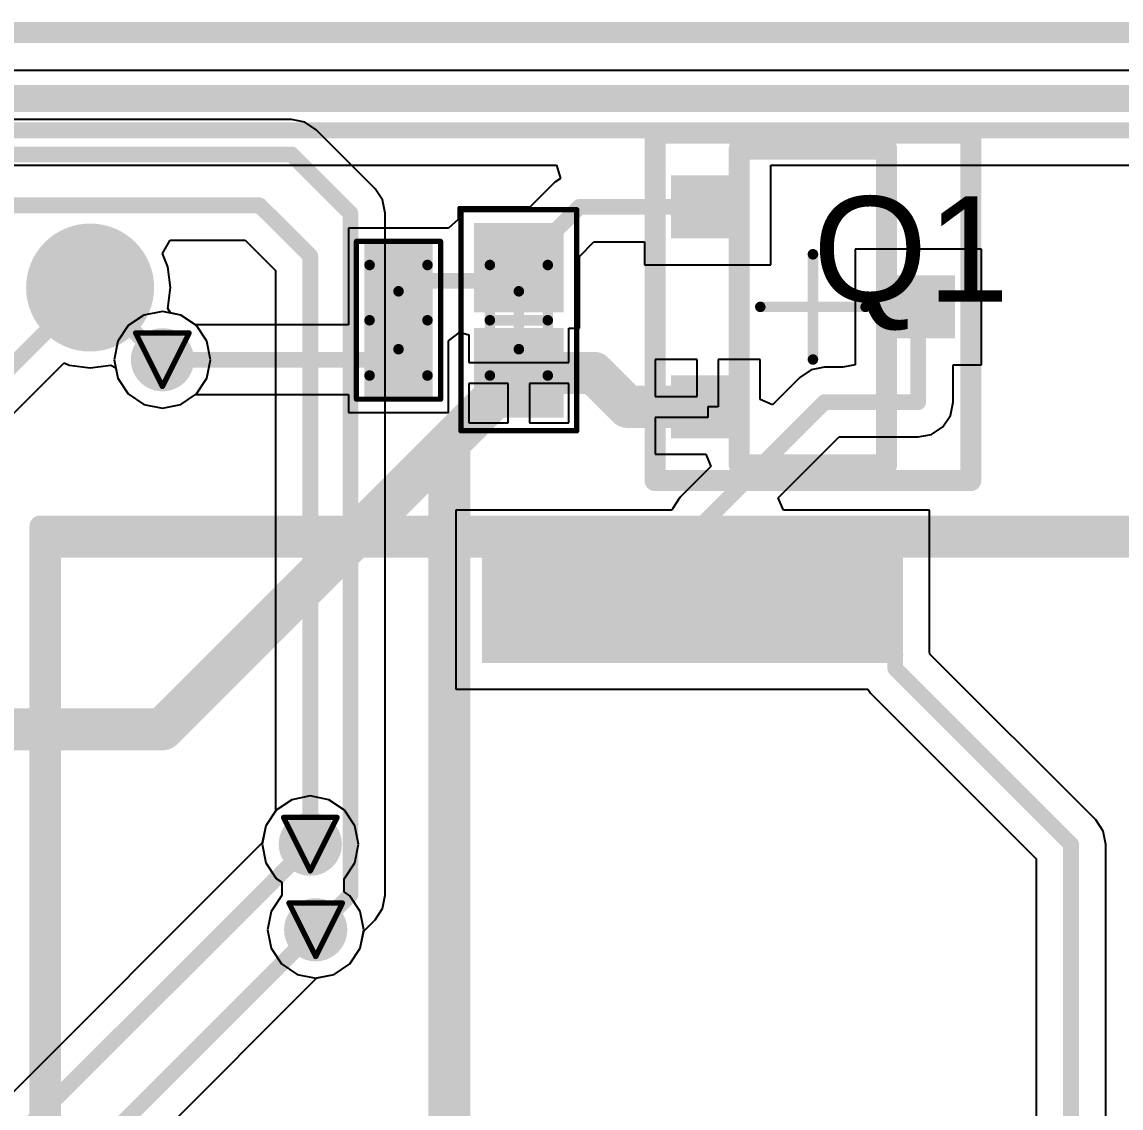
# Model space of a CAD drawing. Header units: millimetres. Extents: x 9.6 to 105, y 7.6 to 66.9.
# Drawn here: x 86.97 to 97.41, y 56.52 to 66.84 of the extents above; entities that cross this region are included whole.
import ezdxf

# ---------------------------------------------------------------- set-up
doc = ezdxf.new("R2010")
doc.units = ezdxf.units.MM
for name, color, linetype in [('BottomLayer', 5, 'Continuous'), ('BottomPaste', 16, 'Continuous'), ('BottomSolder', 6, 'Continuous'), ('DrillDrawing', 1, 'Continuous'), ('KeepOutLayer', 6, 'Continuous'), ('Mechanical13', 56, 'Continuous'), ('Mechanical15', 56, 'Continuous'), ('Mechanical16', 56, 'Continuous'), ('Mechanical2', 216, 'Continuous'), ('Mechanical3', 76, 'Continuous'), ('Mechanical5', 56, 'Continuous'), ('TopLayer', 1, 'Continuous'), ('TopOverlay', 2, 'Continuous'), ('TopPaste', 8, 'Continuous'), ('TopSolder', 216, 'Continuous'), ('ViaHoleLayer', 16, 'Continuous')]:
    doc.layers.add(name, color=color, linetype=linetype)
doc.styles.add('Arial', font='arial.ttf', dxfattribs={"height": 0.2})

msp = doc.modelspace()

# ---------------------------------------------------------------- hatches: boundary and pattern name
at = {"layer": 'BottomLayer'}
h = msp.add_hatch(color=5, dxfattribs=at)
edge = h.paths.add_edge_path()
edge.add_arc((87.621, 64.319), 0.508, 0, 360)
h = msp.add_hatch(color=5, dxfattribs=at)
edge = h.paths.add_edge_path()
edge.add_arc((88.308, 63.633), 0.2, 0, 360)
h = msp.add_hatch(color=5, dxfattribs=at)
edge = h.paths.add_edge_path()
edge.add_arc((89.713, 59.03), 0.2, 0, 360)
h = msp.add_hatch(color=5, dxfattribs=at)
edge = h.paths.add_edge_path()
edge.add_arc((89.764, 58.217), 0.2, 0, 360)
at = {"layer": 'BottomPaste'}
h = msp.add_hatch(color=16, dxfattribs=at)
edge = h.paths.add_edge_path()
edge.add_arc((87.621, 64.319), 0.458, 0, 360)
at = {"layer": 'BottomSolder'}
h = msp.add_hatch(color=6, dxfattribs=at)
edge = h.paths.add_edge_path()
edge.add_arc((87.621, 64.319), 0.608, 0, 360)
h = msp.add_hatch(color=6, dxfattribs=at)
edge = h.paths.add_edge_path()
edge.add_arc((88.308, 63.633), 0.3, 0, 360)
h = msp.add_hatch(color=6, dxfattribs=at)
edge = h.paths.add_edge_path()
edge.add_arc((89.713, 59.03), 0.3, 0, 360)
h = msp.add_hatch(color=6, dxfattribs=at)
edge = h.paths.add_edge_path()
edge.add_arc((89.764, 58.217), 0.3, 0, 360)
at = {"layer": 'TopLayer'}
for points in [[(93.138, 65.385), (93.838, 65.385), (93.838, 64.785), (93.138, 64.785)], [(92.019, 64.183), (91.369, 64.183), (91.369, 64.833), (92.019, 64.833)], [(90.776, 64.133), (90.326, 64.133), (90.326, 64.633), (90.776, 64.633)], [(95.138, 64.435), (95.838, 64.435), (95.838, 63.835), (95.138, 63.835)], [(90.776, 63.383), (90.326, 63.383), (90.326, 63.883), (90.776, 63.883)], [(92.019, 63.183), (91.369, 63.183), (91.369, 63.833), (92.019, 63.833)], [(93.138, 63.485), (93.838, 63.485), (93.838, 62.885), (93.138, 62.885)], [(95.345, 61.953), (95.345, 60.753), (91.345, 60.753), (91.345, 61.953)]]:
    msp.add_hatch(color=1, dxfattribs=at).paths.add_polyline_path(points)
h = msp.add_hatch(color=1, dxfattribs=at)
edge = h.paths.add_edge_path()
edge.add_arc((88.308, 63.633), 0.2, 0, 360)
h = msp.add_hatch(color=1, dxfattribs=at)
edge = h.paths.add_edge_path()
edge.add_arc((89.713, 59.03), 0.2, 0, 360)
h = msp.add_hatch(color=1, dxfattribs=at)
edge = h.paths.add_edge_path()
edge.add_arc((89.764, 58.217), 0.2, 0, 360)
at = {"layer": 'TopPaste'}
for points in [[(93.188, 64.833), (93.788, 64.833), (93.788, 65.333), (93.188, 65.333)], [(91.969, 64.233), (91.419, 64.233), (91.419, 64.783), (91.969, 64.783)], [(90.726, 64.183), (90.376, 64.183), (90.376, 64.583), (90.726, 64.583)], [(95.188, 63.883), (95.788, 63.883), (95.788, 64.383), (95.188, 64.383)], [(90.726, 63.433), (90.376, 63.433), (90.376, 63.833), (90.726, 63.833)], [(91.969, 63.233), (91.419, 63.233), (91.419, 63.783), (91.969, 63.783)], [(93.188, 62.933), (93.788, 62.933), (93.788, 63.433), (93.188, 63.433)], [(95.345, 61.953), (95.345, 60.753), (91.345, 60.753), (91.345, 61.953)]]:
    msp.add_hatch(color=8, dxfattribs=at).paths.add_polyline_path(points)
at = {"layer": 'TopSolder'}
for points in [[(93.138, 65.385), (93.838, 65.385), (93.838, 64.785), (93.138, 64.785)], [(92.119, 64.083), (91.269, 64.083), (91.269, 64.933), (92.119, 64.933)], [(90.876, 64.033), (90.226, 64.033), (90.226, 64.733), (90.876, 64.733)], [(95.138, 64.435), (95.838, 64.435), (95.838, 63.835), (95.138, 63.835)], [(90.876, 63.283), (90.226, 63.283), (90.226, 63.983), (90.876, 63.983)], [(92.119, 63.083), (91.269, 63.083), (91.269, 63.933), (92.119, 63.933)], [(93.138, 63.485), (93.838, 63.485), (93.838, 62.885), (93.138, 62.885)], [(95.345, 61.953), (95.345, 60.753), (91.345, 60.753), (91.345, 61.953)]]:
    msp.add_hatch(color=216, dxfattribs=at).paths.add_polyline_path(points)
h = msp.add_hatch(color=216, dxfattribs=at)
edge = h.paths.add_edge_path()
edge.add_arc((88.308, 63.633), 0.3, 0, 360)
h = msp.add_hatch(color=216, dxfattribs=at)
edge = h.paths.add_edge_path()
edge.add_arc((89.713, 59.03), 0.3, 0, 360)
h = msp.add_hatch(color=216, dxfattribs=at)
edge = h.paths.add_edge_path()
edge.add_arc((89.764, 58.217), 0.3, 0, 360)
at = {"layer": 'ViaHoleLayer'}
h = msp.add_hatch(color=16, dxfattribs=at)
edge = h.paths.add_edge_path()
edge.add_arc((88.308, 63.633), 0.1, 0, 360)
h = msp.add_hatch(color=16, dxfattribs=at)
edge = h.paths.add_edge_path()
edge.add_arc((89.713, 59.03), 0.1, 0, 360)
h = msp.add_hatch(color=16, dxfattribs=at)
edge = h.paths.add_edge_path()
edge.add_arc((89.764, 58.217), 0.1, 0, 360)

# ---------------------------------------------------------------- linework, layer by layer
at = {"layer": 'BottomLayer'}
for p, q in [((13.302, 66.385), (98.982, 66.385)), ((89.535, 65.914), (63.805, 65.914)), ((89.662, 65.889), (89.535, 65.914)), ((89.769, 65.817), (89.662, 65.889)), ((90.328, 65.258), (89.769, 65.817)), ((90.4, 65.151), (90.328, 65.258)), ((90.425, 65.024), (90.4, 65.151)), ((90.425, 58.547), (90.425, 65.024)), ((88.308, 64.642), (88.382, 64.769)), ((88.382, 64.769), (89.093, 64.769)), ((89.093, 64.769), (89.381, 64.48)), ((88.36, 64.517), (88.308, 64.642)), ((88.386, 64.319), (88.36, 64.517)), ((89.381, 64.48), (89.381, 59.344)), ((88.36, 64.121), (88.386, 64.319)), ((88.384, 64.077), (88.36, 64.121)), ((88.483, 64.057), (88.384, 64.077)), ((88.632, 63.957), (88.483, 64.057)), ((88.731, 63.809), (88.632, 63.957)), ((88.766, 63.633), (88.731, 63.809)), ((82.922, 59.151), (87.373, 63.602)), ((87.373, 63.602), (87.423, 63.581)), ((88.731, 63.457), (88.766, 63.633)), ((87.423, 63.581), (87.621, 63.555)), ((87.621, 63.555), (87.819, 63.581)), ((87.819, 63.581), (87.864, 63.557)), ((87.864, 63.557), (87.884, 63.457)), ((87.884, 63.457), (87.983, 63.309)), ((88.632, 63.309), (88.731, 63.457)), ((87.983, 63.309), (88.132, 63.209)), ((88.483, 63.209), (88.632, 63.309)), ((88.132, 63.209), (88.308, 63.174)), ((88.308, 63.174), (88.483, 63.209)), ((89.381, 59.344), (89.289, 59.205)), ((89.289, 59.205), (89.254, 59.03)), ((89.254, 59.03), (89.289, 58.854)), ((89.289, 58.854), (89.388, 58.705)), ((89.388, 58.705), (89.441, 58.67)), ((89.441, 58.67), (89.441, 58.543)), ((89.439, 58.541), (89.34, 58.392)), ((89.441, 58.543), (89.439, 58.541)), ((90.4, 58.42), (90.425, 58.547)), ((89.34, 58.392), (89.305, 58.217)), ((90.328, 58.313), (90.4, 58.42)), ((90.22, 58.205), (90.328, 58.313)), ((89.305, 58.217), (89.34, 58.041)), ((90.187, 58.041), (90.22, 58.205)), ((89.34, 58.041), (89.439, 57.892)), ((90.088, 57.892), (90.187, 58.041)), ((89.439, 57.892), (89.588, 57.793)), ((89.939, 57.793), (90.088, 57.892)), ((89.588, 57.793), (89.764, 57.758)), ((89.764, 57.758), (89.939, 57.793))]:
    msp.add_line(p, q, dxfattribs=at)
at = {"layer": 'BottomLayer', "const_width": 0.15}
for points in [[(63.805, 65.583), (89.535, 65.583)], [(89.535, 65.583), (90.094, 65.024)], [(65.227, 65.1), (89.23, 65.1)], [(89.23, 65.1), (89.713, 64.618)], [(90.094, 58.547), (90.094, 65.024)], [(89.713, 59.03), (89.713, 64.618)], [(82.687, 59.385), (87.621, 64.319)], [(87.621, 64.319), (88.308, 63.633)], [(89.764, 58.217), (90.094, 58.547)]]:
    msp.add_lwpolyline(points, dxfattribs=at)
at = {"layer": 'BottomLayer', "const_width": 0.075}
for points in [[(89.497, 65.583, 1), (89.573, 65.583, 1)], [(89.497, 65.583, 1), (89.573, 65.583, 1)], [(89.193, 65.1, 1), (89.268, 65.1, 1)], [(89.193, 65.1, 1), (89.268, 65.1, 1)], [(90.056, 65.024, 1), (90.131, 65.024, 1)], [(90.056, 65.024, 1), (90.131, 65.024, 1)], [(89.675, 64.618, 1), (89.75, 64.618, 1)], [(89.675, 64.618, 1), (89.75, 64.618, 1)], [(87.584, 64.319, 1), (87.659, 64.319, 1)], [(87.584, 64.319, 1), (87.659, 64.319, 1)], [(88.27, 63.633, 1), (88.345, 63.633, 1)], [(89.675, 59.03, 1), (89.75, 59.03, 1)], [(90.056, 58.547, 1), (90.131, 58.547, 1)], [(90.056, 58.547, 1), (90.131, 58.547, 1)], [(89.726, 58.217, 1), (89.801, 58.217, 1)]]:
    msp.add_lwpolyline(points, format="xyb", close=True, dxfattribs=at)
at = {"layer": 'DrillDrawing', "const_width": 0.0508}
for points in [[(88.054, 63.887), (88.562, 63.887)], [(88.054, 63.887), (88.308, 63.379)], [(88.308, 63.379), (88.562, 63.887)], [(89.459, 59.284), (89.967, 59.284)], [(89.459, 59.284), (89.713, 58.776)], [(89.713, 58.776), (89.967, 59.284)], [(89.51, 58.471), (90.018, 58.471)], [(89.51, 58.471), (89.764, 57.963)], [(89.764, 57.963), (90.018, 58.471)]]:
    msp.add_lwpolyline(points, dxfattribs=at)
at = {"layer": 'DrillDrawing', "const_width": 0.0254}
for points in [[(88.041, 63.887, 1), (88.066, 63.887, 1)], [(88.041, 63.887, 1), (88.066, 63.887, 1)], [(88.549, 63.887, 1), (88.574, 63.887, 1)], [(88.549, 63.887, 1), (88.574, 63.887, 1)], [(88.295, 63.379, 1), (88.32, 63.379, 1)], [(88.295, 63.379, 1), (88.32, 63.379, 1)], [(89.446, 59.284, 1), (89.471, 59.284, 1)], [(89.446, 59.284, 1), (89.471, 59.284, 1)], [(89.954, 59.284, 1), (89.98, 59.284, 1)], [(89.954, 59.284, 1), (89.98, 59.284, 1)], [(89.7, 58.776, 1), (89.725, 58.776, 1)], [(89.7, 58.776, 1), (89.725, 58.776, 1)], [(89.497, 58.471, 1), (89.522, 58.471, 1)], [(89.497, 58.471, 1), (89.522, 58.471, 1)], [(90.005, 58.471, 1), (90.03, 58.471, 1)], [(90.005, 58.471, 1), (90.03, 58.471, 1)], [(89.751, 57.963, 1), (89.776, 57.963, 1)], [(89.751, 57.963, 1), (89.776, 57.963, 1)]]:
    msp.add_lwpolyline(points, format="xyb", close=True, dxfattribs=at)
at = {"layer": 'KeepOutLayer', "const_width": 0.2}
msp.add_lwpolyline([(13.277, 66.742), (101.277, 66.742)], dxfattribs=at)
at = {"layer": 'Mechanical13', "const_width": 0.1}
for points in [[(90.276, 63.483), (90.276, 64.533)], [(90.276, 64.533), (90.826, 64.533)], [(90.826, 63.483), (90.826, 64.533)], [(91.419, 63.483), (91.419, 64.533)], [(91.419, 64.533), (91.969, 64.533)], [(91.969, 63.483), (91.969, 64.533)], [(90.276, 63.483), (90.826, 63.483)], [(91.419, 63.483), (91.969, 63.483)]]:
    msp.add_lwpolyline(points, dxfattribs=at)
at = {"layer": 'Mechanical13', "const_width": 0.05}
for points in [[(90.251, 64.533, 1), (90.301, 64.533, 1)], [(90.251, 64.533, 1), (90.301, 64.533, 1)], [(90.801, 64.533, 1), (90.851, 64.533, 1)], [(90.801, 64.533, 1), (90.851, 64.533, 1)], [(91.394, 64.533, 1), (91.444, 64.533, 1)], [(91.394, 64.533, 1), (91.444, 64.533, 1)], [(91.944, 64.533, 1), (91.994, 64.533, 1)], [(91.944, 64.533, 1), (91.994, 64.533, 1)], [(90.251, 63.483, 1), (90.301, 63.483, 1)], [(90.251, 63.483, 1), (90.301, 63.483, 1)], [(90.801, 63.483, 1), (90.851, 63.483, 1)], [(90.801, 63.483, 1), (90.851, 63.483, 1)], [(91.394, 63.483, 1), (91.444, 63.483, 1)], [(91.394, 63.483, 1), (91.444, 63.483, 1)], [(91.944, 63.483, 1), (91.994, 63.483, 1)], [(91.944, 63.483, 1), (91.994, 63.483, 1)]]:
    msp.add_lwpolyline(points, format="xyb", close=True, dxfattribs=at)
at = {"layer": 'Mechanical15'}
for points, const_width in [([(91.144, 62.958), (91.144, 65.058)], 0.05), ([(91.144, 65.058), (92.244, 65.058)], 0.05), ([(92.244, 62.958), (92.244, 65.058)], 0.05), ([(90.151, 63.258), (90.151, 64.758)], 0.05), ([(90.151, 64.758), (90.951, 64.758)], 0.05), ([(90.951, 63.258), (90.951, 64.758)], 0.05), ([(90.551, 63.733), (90.551, 64.283)], 0.1), ([(91.694, 63.733), (91.694, 64.283)], 0.1), ([(90.276, 64.008), (90.826, 64.008)], 0.1), ([(91.419, 64.008), (91.969, 64.008)], 0.1), ([(90.151, 63.258), (90.951, 63.258)], 0.05), ([(91.144, 62.958), (92.244, 62.958)], 0.05)]:
    msp.add_lwpolyline(points, dxfattribs=dict(at, const_width=const_width))
for points, const_width in [([(91.131, 65.058, 1), (91.156, 65.058, 1)], 0.025), ([(91.131, 65.058, 1), (91.156, 65.058, 1)], 0.025), ([(92.232, 65.058, 1), (92.257, 65.058, 1)], 0.025), ([(92.232, 65.058, 1), (92.257, 65.058, 1)], 0.025), ([(90.139, 64.758, 1), (90.164, 64.758, 1)], 0.025), ([(90.139, 64.758, 1), (90.164, 64.758, 1)], 0.025), ([(90.938, 64.758, 1), (90.963, 64.758, 1)], 0.025), ([(90.938, 64.758, 1), (90.963, 64.758, 1)], 0.025), ([(90.526, 64.283, 1), (90.576, 64.283, 1)], 0.05), ([(91.669, 64.283, 1), (91.719, 64.283, 1)], 0.05), ([(90.251, 64.008, 1), (90.301, 64.008, 1)], 0.05), ([(90.801, 64.008, 1), (90.851, 64.008, 1)], 0.05), ([(91.394, 64.008, 1), (91.444, 64.008, 1)], 0.05), ([(91.944, 64.008, 1), (91.994, 64.008, 1)], 0.05), ([(90.526, 63.733, 1), (90.576, 63.733, 1)], 0.05), ([(91.669, 63.733, 1), (91.719, 63.733, 1)], 0.05), ([(90.139, 63.258, 1), (90.164, 63.258, 1)], 0.025), ([(90.139, 63.258, 1), (90.164, 63.258, 1)], 0.025), ([(90.938, 63.258, 1), (90.963, 63.258, 1)], 0.025), ([(90.938, 63.258, 1), (90.963, 63.258, 1)], 0.025), ([(91.131, 62.958, 1), (91.156, 62.958, 1)], 0.025), ([(91.131, 62.958, 1), (91.156, 62.958, 1)], 0.025), ([(92.232, 62.958, 1), (92.257, 62.958, 1)], 0.025), ([(92.232, 62.958, 1), (92.257, 62.958, 1)], 0.025)]:
    msp.add_lwpolyline(points, format="xyb", close=True, dxfattribs=dict(at, const_width=const_width))
at = {"layer": 'Mechanical16', "const_width": 0.1}
for points in [[(94.488, 63.635), (94.488, 64.635)], [(93.988, 64.135), (94.988, 64.135)]]:
    msp.add_lwpolyline(points, dxfattribs=at)
at = {"layer": 'Mechanical16', "const_width": 0.05}
for points in [[(94.463, 64.635, 1), (94.513, 64.635, 1)], [(93.963, 64.135, 1), (94.013, 64.135, 1)], [(94.963, 64.135, 1), (95.013, 64.135, 1)], [(94.463, 63.635, 1), (94.513, 63.635, 1)]]:
    msp.add_lwpolyline(points, format="xyb", close=True, dxfattribs=at)
at = {"layer": 'Mechanical2', "const_width": 0.2}
for points in [[(93.788, 65.635), (95.188, 65.635)], [(93.788, 62.635), (93.788, 65.635)], [(95.188, 62.635), (95.188, 65.635)], [(93.788, 62.635), (95.188, 62.635)], [(87.245, 61.853), (99.445, 61.853)], [(87.245, 49.653), (87.245, 61.853)]]:
    msp.add_lwpolyline(points, dxfattribs=at)
at = {"layer": 'Mechanical2', "const_width": 0.1}
for points in [[(93.738, 65.635, 1), (93.838, 65.635, 1)], [(93.738, 65.635, 1), (93.838, 65.635, 1)], [(95.138, 65.635, 1), (95.238, 65.635, 1)], [(95.138, 65.635, 1), (95.238, 65.635, 1)], [(93.738, 62.635, 1), (93.838, 62.635, 1)], [(93.738, 62.635, 1), (93.838, 62.635, 1)], [(95.138, 62.635, 1), (95.238, 62.635, 1)], [(95.138, 62.635, 1), (95.238, 62.635, 1)], [(87.195, 61.853, 1), (87.295, 61.853, 1)], [(87.195, 61.853, 1), (87.295, 61.853, 1)]]:
    msp.add_lwpolyline(points, format="xyb", close=True, dxfattribs=at)
at = {"layer": 'Mechanical3', "const_width": 0.2}
for points in [[(92.988, 65.785), (95.988, 65.785)], [(92.988, 62.485), (92.988, 65.785)], [(95.988, 62.485), (95.988, 65.785)], [(92.988, 62.485), (95.988, 62.485)], [(87.145, 62.053), (99.545, 62.053)], [(87.145, 49.453), (87.145, 62.053)]]:
    msp.add_lwpolyline(points, dxfattribs=at)
at = {"layer": 'Mechanical3', "const_width": 0.1}
for points in [[(92.938, 65.785, 1), (93.038, 65.785, 1)], [(92.938, 65.785, 1), (93.038, 65.785, 1)], [(95.938, 65.785, 1), (96.038, 65.785, 1)], [(95.938, 65.785, 1), (96.038, 65.785, 1)], [(92.938, 62.485, 1), (93.038, 62.485, 1)], [(92.938, 62.485, 1), (93.038, 62.485, 1)], [(95.938, 62.485, 1), (96.038, 62.485, 1)], [(95.938, 62.485, 1), (96.038, 62.485, 1)], [(87.095, 62.053, 1), (87.195, 62.053, 1)], [(87.095, 62.053, 1), (87.195, 62.053, 1)]]:
    msp.add_lwpolyline(points, format="xyb", close=True, dxfattribs=at)
at = {"layer": 'Mechanical5', "const_width": 0.2}
for points in [[(92.988, 65.785), (95.988, 65.785)], [(92.988, 62.485), (92.988, 65.785)], [(95.988, 62.485), (95.988, 65.785)], [(92.988, 62.485), (95.988, 62.485)], [(87.145, 62.053), (99.545, 62.053)], [(87.145, 49.453), (87.145, 62.053)]]:
    msp.add_lwpolyline(points, dxfattribs=at)
at = {"layer": 'Mechanical5', "const_width": 0.1}
for points in [[(92.938, 65.785, 1), (93.038, 65.785, 1)], [(92.938, 65.785, 1), (93.038, 65.785, 1)], [(95.938, 65.785, 1), (96.038, 65.785, 1)], [(95.938, 65.785, 1), (96.038, 65.785, 1)], [(92.938, 62.485, 1), (93.038, 62.485, 1)], [(92.938, 62.485, 1), (93.038, 62.485, 1)], [(95.938, 62.485, 1), (96.038, 62.485, 1)], [(95.938, 62.485, 1), (96.038, 62.485, 1)], [(87.095, 62.053, 1), (87.195, 62.053, 1)], [(87.095, 62.053, 1), (87.195, 62.053, 1)]]:
    msp.add_lwpolyline(points, format="xyb", close=True, dxfattribs=at)
at = {"layer": 'TopLayer'}
for p, q in [((83.946, 65.482), (92.051, 65.482)), ((92.051, 65.482), (92.089, 65.355)), ((94.088, 64.535), (94.088, 65.482)), ((94.088, 65.482), (98.769, 65.482)), ((92.037, 65.319), (91.8, 65.083)), ((92.089, 65.355), (92.037, 65.319)), ((91.8, 65.083), (91.119, 65.083)), ((91.119, 65.083), (91.119, 64.965)), ((91.119, 64.965), (91.026, 64.883)), ((91.026, 64.883), (90.076, 64.883)), ((90.076, 64.883), (90.076, 63.964)), ((92.269, 64.614), (92.408, 64.754)), ((92.408, 64.754), (92.888, 64.754)), ((92.888, 64.754), (92.888, 64.535)), ((96.088, 64.685), (94.888, 64.685)), ((94.888, 64.685), (94.888, 63.585)), ((96.088, 63.585), (96.088, 64.685)), ((92.269, 63.933), (92.269, 64.614)), ((92.888, 64.535), (94.088, 64.535)), ((88.132, 64.057), (87.983, 63.957)), ((88.308, 64.092), (88.132, 64.057)), ((88.483, 64.057), (88.308, 64.092)), ((88.622, 63.964), (88.483, 64.057)), ((87.983, 63.957), (87.884, 63.809)), ((90.076, 63.964), (88.622, 63.964)), ((92.169, 63.608), (92.169, 63.933)), ((92.169, 63.933), (92.269, 63.933)), ((87.884, 63.809), (87.849, 63.633)), ((91.026, 63.812), (91.134, 63.896)), ((91.026, 63.133), (91.026, 63.812)), ((91.134, 63.896), (91.219, 63.87)), ((91.219, 63.87), (91.219, 63.608)), ((87.849, 63.633), (87.884, 63.457)), ((91.219, 63.608), (91.694, 63.608)), ((91.694, 63.608), (92.169, 63.608)), ((93.388, 63.635), (92.988, 63.635)), ((92.988, 63.635), (92.988, 63.285)), ((93.388, 63.285), (93.388, 63.635)), ((93.988, 63.635), (93.588, 63.635)), ((93.588, 63.635), (93.588, 63.185)), ((93.988, 63.254), (93.988, 63.635)), ((94.472, 63.536), (94.365, 63.464)), ((94.599, 63.561), (94.472, 63.536)), ((94.771, 63.561), (94.599, 63.561)), ((94.888, 63.585), (94.771, 63.561)), ((95.819, 63.23), (95.819, 63.585)), ((95.819, 63.585), (96.088, 63.585)), ((87.884, 63.457), (87.983, 63.309)), ((91.594, 63.408), (91.219, 63.408)), ((91.219, 63.408), (91.219, 63.033)), ((91.594, 63.033), (91.594, 63.408)), ((92.169, 63.408), (91.794, 63.408)), ((91.794, 63.408), (91.794, 63.033)), ((92.169, 63.033), (92.169, 63.408)), ((94.365, 63.464), (94.105, 63.205)), ((87.983, 63.309), (88.132, 63.209)), ((88.483, 63.209), (88.622, 63.302)), ((88.622, 63.302), (90.076, 63.302)), ((90.076, 63.302), (90.076, 63.133)), ((92.988, 63.285), (93.388, 63.285)), ((88.132, 63.209), (88.308, 63.174)), ((88.308, 63.174), (88.483, 63.209)), ((93.588, 63.185), (93.488, 63.185)), ((93.488, 63.185), (93.488, 63.085)), ((94.105, 63.205), (93.988, 63.254)), ((95.794, 63.103), (95.819, 63.23)), ((90.076, 63.133), (91.026, 63.133)), ((93.488, 63.085), (92.988, 63.085)), ((92.988, 63.085), (92.988, 62.735)), ((95.722, 62.996), (95.794, 63.103)), ((91.219, 63.033), (91.594, 63.033)), ((91.794, 63.033), (92.169, 63.033)), ((95.615, 62.924), (95.722, 62.996)), ((94.158, 62.32), (94.736, 62.899)), ((94.736, 62.899), (95.488, 62.899)), ((95.488, 62.899), (95.615, 62.924)), ((92.988, 62.735), (93.469, 62.735)), ((93.469, 62.735), (93.518, 62.618)), ((93.518, 62.618), (93.225, 62.324)), ((93.225, 62.324), (93.153, 62.217)), ((94.207, 62.203), (94.158, 62.32)), ((93.15, 62.203), (91.095, 62.203)), ((91.095, 62.203), (91.095, 60.503)), ((93.153, 62.217), (93.15, 62.203)), ((95.595, 62.203), (94.207, 62.203)), ((95.595, 60.86), (95.595, 62.203)), ((95.6, 60.837), (95.595, 60.86)), ((97.174, 59.262), (95.6, 60.837)), ((91.095, 60.503), (95.009, 60.503)), ((95.009, 60.503), (95.036, 60.464)), ((95.036, 60.464), (96.609, 58.891)), ((89.537, 59.453), (89.388, 59.354)), ((89.713, 59.488), (89.537, 59.453)), ((89.888, 59.453), (89.713, 59.488)), ((90.037, 59.354), (89.888, 59.453)), ((89.388, 59.354), (89.289, 59.205)), ((90.137, 59.205), (90.037, 59.354)), ((89.289, 59.205), (89.256, 59.042)), ((90.172, 59.03), (90.137, 59.205)), ((97.246, 59.155), (97.174, 59.262)), ((97.271, 59.028), (97.246, 59.155)), ((89.256, 59.042), (81.731, 51.517)), ((90.137, 58.854), (90.172, 59.03)), ((97.271, 48.481), (97.271, 59.028)), ((96.609, 58.891), (96.609, 48.481)), ((90.037, 58.705), (90.137, 58.854)), ((90.035, 58.704), (90.037, 58.705)), ((90.035, 58.577), (90.035, 58.704)), ((90.088, 58.541), (90.035, 58.577)), ((90.187, 58.392), (90.088, 58.541)), ((90.222, 58.217), (90.187, 58.392)), ((90.187, 58.041), (90.222, 58.217)), ((90.088, 57.892), (90.187, 58.041)), ((89.939, 57.793), (90.088, 57.892)), ((82.547, 50.532), (89.776, 57.76)), ((89.776, 57.76), (89.939, 57.793))]:
    msp.add_line(p, q, dxfattribs=at)
for points, const_width in [([(82.86, 66.115), (99.334, 66.115)], 0.254), ([(83.809, 65.813), (98.906, 65.813)], 0.15), ([(91.694, 64.508), (92.271, 65.085)], 0.15), ([(92.271, 65.085), (93.488, 65.085)], 0.15), ([(91.569, 64.383), (91.694, 64.508)], 0.15), ([(90.551, 64.383), (91.569, 64.383)], 0.15), ([(95.488, 63.23), (95.488, 64.135)], 0.15), ([(88.308, 63.633), (90.551, 63.633)], 0.15), ([(91.034, 62.848), (91.694, 63.508)], 0.4), ([(91.694, 63.508), (92.405, 63.508)], 0.4), ([(92.405, 63.508), (92.728, 63.185)], 0.4), ([(92.728, 63.185), (93.488, 63.185)], 0.4), ([(93.459, 62.09), (94.599, 63.23)], 0.15), ([(94.599, 63.23), (95.488, 63.23)], 0.15), ([(88.308, 60.122), (91.034, 62.848)], 0.4), ([(91.034, 45.618), (91.034, 62.848)], 0.4), ([(93.459, 61.467), (93.459, 62.09)], 0.15), ([(93.345, 61.353), (93.459, 61.467)], 0.15), ([(93.345, 61.353), (94.745, 61.353)], 0.15), ([(94.745, 61.353), (95.27, 60.828)], 0.15), ([(95.27, 60.698), (95.27, 60.828)], 0.15), ([(95.27, 60.698), (96.94, 59.028)], 0.15), ([(81.847, 60.122), (88.308, 60.122)], 0.4), ([(81.966, 51.283), (89.713, 59.03)], 0.15), ([(96.94, 48.006), (96.94, 59.028)], 0.15), ([(82.216, 50.669), (89.764, 58.217)], 0.15)]:
    msp.add_lwpolyline(points, dxfattribs=dict(at, const_width=const_width))
for points, const_width in [([(92.233, 65.085, 1), (92.308, 65.085, 1)], 0.075), ([(92.233, 65.085, 1), (92.308, 65.085, 1)], 0.075), ([(93.451, 65.085, 1), (93.526, 65.085, 1)], 0.075), ([(91.656, 64.508, 1), (91.732, 64.508, 1)], 0.075), ([(91.656, 64.508, 1), (91.732, 64.508, 1)], 0.075), ([(90.513, 64.383, 1), (90.589, 64.383, 1)], 0.075), ([(91.531, 64.383, 1), (91.606, 64.383, 1)], 0.075), ([(91.531, 64.383, 1), (91.606, 64.383, 1)], 0.075), ([(95.45, 64.135, 1), (95.525, 64.135, 1)], 0.075), ([(88.27, 63.633, 1), (88.345, 63.633, 1)], 0.075), ([(90.513, 63.633, 1), (90.589, 63.633, 1)], 0.075), ([(91.594, 63.508, 1), (91.794, 63.508, 1)], 0.2), ([(91.594, 63.508, 1), (91.794, 63.508, 1)], 0.2), ([(92.305, 63.508, 1), (92.505, 63.508, 1)], 0.2), ([(92.305, 63.508, 1), (92.505, 63.508, 1)], 0.2), ([(92.628, 63.185, 1), (92.828, 63.185, 1)], 0.2), ([(92.628, 63.185, 1), (92.828, 63.185, 1)], 0.2), ([(93.388, 63.185, 1), (93.588, 63.185, 1)], 0.2), ([(94.561, 63.23, 1), (94.636, 63.23, 1)], 0.075), ([(94.561, 63.23, 1), (94.636, 63.23, 1)], 0.075), ([(95.45, 63.23, 1), (95.525, 63.23, 1)], 0.075), ([(95.45, 63.23, 1), (95.525, 63.23, 1)], 0.075), ([(90.934, 62.848, 1), (91.134, 62.848, 1)], 0.2), ([(90.934, 62.848, 1), (91.134, 62.848, 1)], 0.2), ([(90.934, 62.848, 1), (91.134, 62.848, 1)], 0.2), ([(93.422, 62.09, 1), (93.497, 62.09, 1)], 0.075), ([(93.422, 62.09, 1), (93.497, 62.09, 1)], 0.075), ([(93.422, 61.467, 1), (93.497, 61.467, 1)], 0.075), ([(93.422, 61.467, 1), (93.497, 61.467, 1)], 0.075), ([(93.307, 61.353, 1), (93.383, 61.353, 1)], 0.075), ([(93.307, 61.353, 1), (93.383, 61.353, 1)], 0.075), ([(94.707, 61.353, 1), (94.782, 61.353, 1)], 0.075), ([(94.707, 61.353, 1), (94.782, 61.353, 1)], 0.075), ([(95.233, 60.828, 1), (95.308, 60.828, 1)], 0.075), ([(95.233, 60.828, 1), (95.308, 60.828, 1)], 0.075), ([(95.233, 60.698, 1), (95.308, 60.698, 1)], 0.075), ([(95.233, 60.698, 1), (95.308, 60.698, 1)], 0.075), ([(88.208, 60.122, 1), (88.408, 60.122, 1)], 0.2), ([(88.208, 60.122, 1), (88.408, 60.122, 1)], 0.2), ([(89.675, 59.03, 1), (89.75, 59.03, 1)], 0.075), ([(96.903, 59.028, 1), (96.978, 59.028, 1)], 0.075), ([(96.903, 59.028, 1), (96.978, 59.028, 1)], 0.075), ([(89.726, 58.217, 1), (89.801, 58.217, 1)], 0.075)]:
    msp.add_lwpolyline(points, format="xyb", close=True, dxfattribs=dict(at, const_width=const_width))
at = {"layer": 'TopOverlay', "const_width": 0.2}
for points in [[(94.213, 65.635), (95.188, 65.635)], [(95.188, 64.81), (95.188, 65.635)], [(93.788, 63.86), (93.788, 64.41)], [(95.188, 62.635), (95.188, 63.46)], [(94.213, 62.635), (95.188, 62.635)], [(87.245, 61.853), (90.97, 61.853)], [(87.245, 49.653), (87.245, 61.853)], [(95.72, 61.853), (99.445, 61.853)]]:
    msp.add_lwpolyline(points, dxfattribs=at)
at = {"layer": 'TopOverlay', "const_width": 0.1}
for points in [[(94.163, 65.635, 1), (94.263, 65.635, 1)], [(95.138, 65.635, 1), (95.238, 65.635, 1)], [(95.138, 65.635, 1), (95.238, 65.635, 1)], [(95.138, 64.81, 1), (95.238, 64.81, 1)], [(93.738, 64.41, 1), (93.838, 64.41, 1)], [(93.738, 63.86, 1), (93.838, 63.86, 1)], [(95.138, 63.46, 1), (95.238, 63.46, 1)], [(94.163, 62.635, 1), (94.263, 62.635, 1)], [(95.138, 62.635, 1), (95.238, 62.635, 1)], [(95.138, 62.635, 1), (95.238, 62.635, 1)], [(87.195, 61.853, 1), (87.295, 61.853, 1)], [(87.195, 61.853, 1), (87.295, 61.853, 1)], [(90.92, 61.853, 1), (91.02, 61.853, 1)], [(95.67, 61.853, 1), (95.77, 61.853, 1)]]:
    msp.add_lwpolyline(points, format="xyb", close=True, dxfattribs=at)

# ---------------------------------------------------------------- texts
at = {"layer": 'Mechanical5', "style": 'Arial'}
msp.add_text('Q1', height=1, rotation=360, dxfattribs=at).set_placement((94.488, 64.185))

doc.saveas('drawing.dxf')
